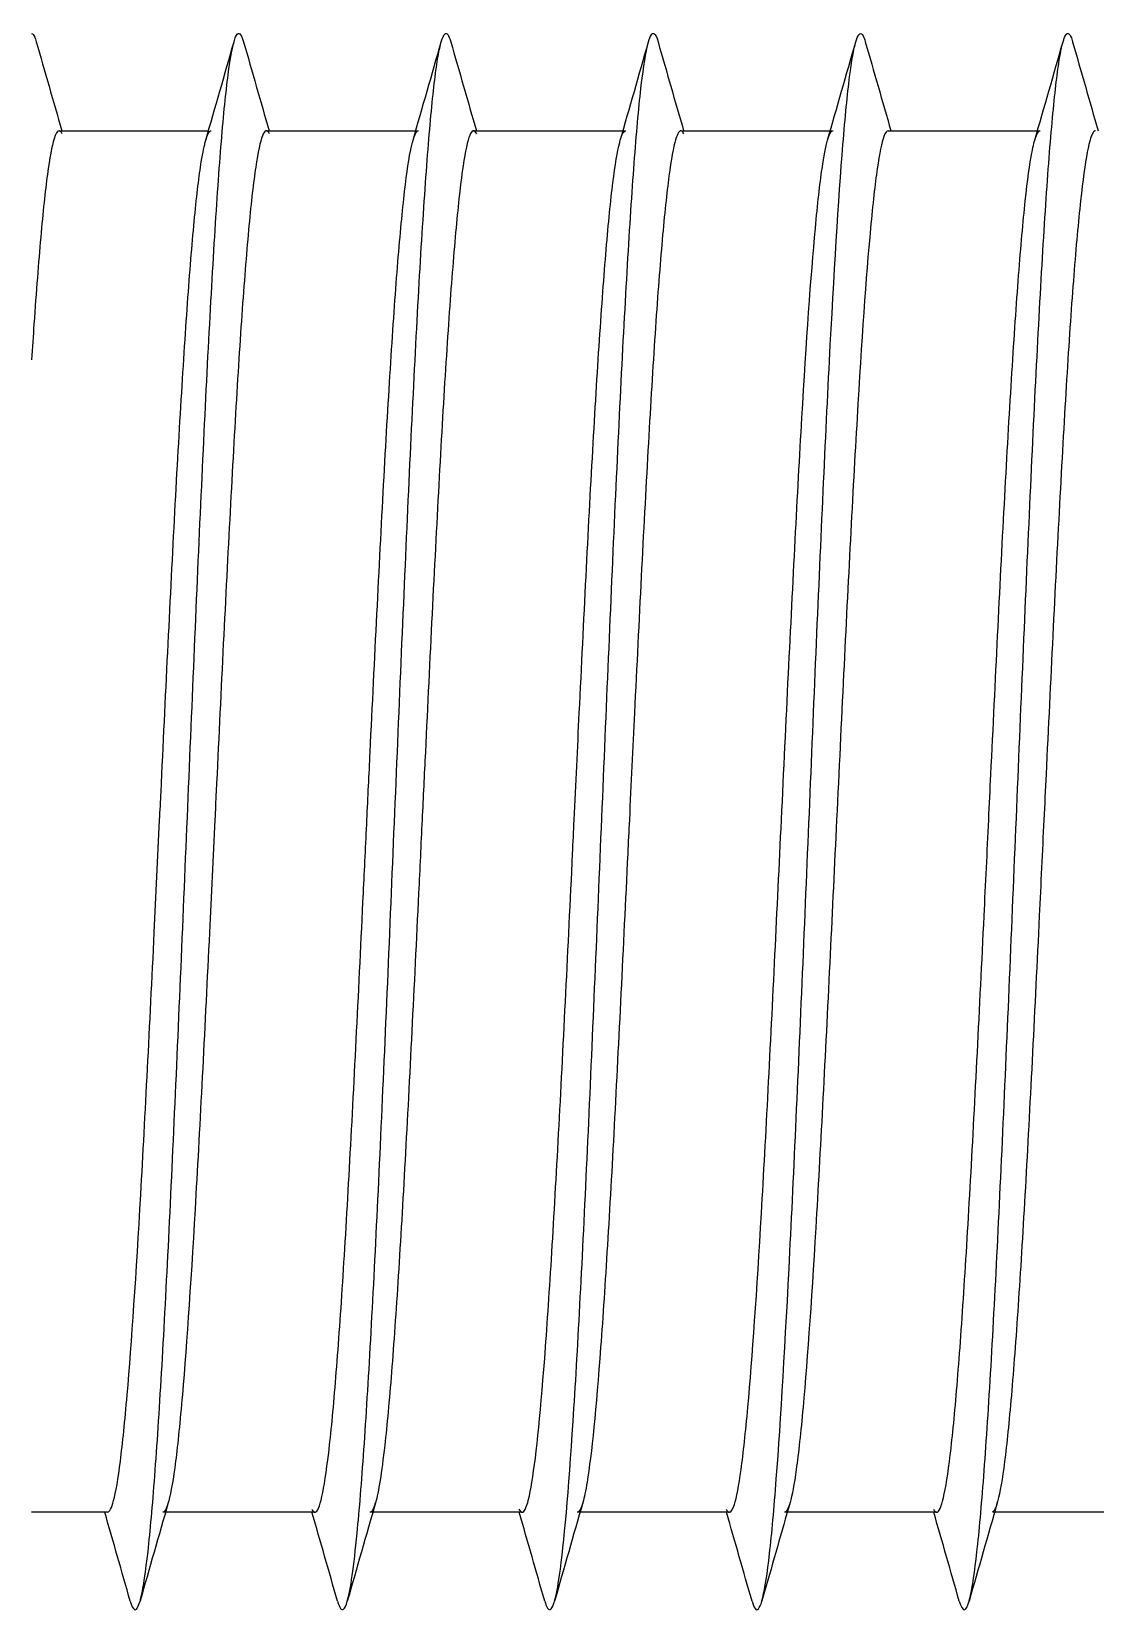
# Model space of a CAD drawing. Header units: millimetres. Extents: x 181 to 381, y 0 to 208.
# Drawn here: x 207.12 to 208.361, y 153.268 to 155.112 of the extents above; entities that cross this region are included whole.
import ezdxf

# ---------------------------------------------------------------- set-up
doc = ezdxf.new("R2010")
doc.units = ezdxf.units.MM
doc.layers.add('Make2D$可见线$曲线', color=7, linetype='Continuous', true_color=0x000000)

msp = doc.modelspace()

# ---------------------------------------------------------------- linework, layer by layer
at = {"layer": 'Make2D$可见线$曲线', "color": 18, "lineweight": -3, "true_color": 0x000000}
for points, knots in [([(207.1196, 155.1096), (207.1202, 155.1095), (207.122, 155.1084), (207.1238, 155.1041), (207.125, 155.0999)], [11.0083307, 11.0083307, 11.0083307, 11.0083307, 11.0571688, 11.1506472, 11.1506472, 11.1506472, 11.1506472]), ([(207.3558, 155.0998), (207.3564, 155.1021), (207.3596, 155.1115), (207.3633, 155.1108), (207.3664, 155.1015), (207.3669, 155.0998)], [17.1501581, 17.1501581, 17.1501581, 17.1501581, 17.2000424, 17.4048039, 17.4419172, 17.4419172, 17.4419172, 17.4419172]), ([(207.5976, 155.0998), (207.5989, 155.1046), (207.6026, 155.1128), (207.6064, 155.108), (207.6087, 155.0998)], [23.4404874, 23.4404874, 23.4404874, 23.4404874, 23.5476774, 23.7320293, 23.7320293, 23.7320293, 23.7320293]), ([(207.8394, 155.0998), (207.8415, 155.1071), (207.8452, 155.1128), (207.8489, 155.1055), (207.8505, 155.0998)], [29.7306648, 29.7306648, 29.7306648, 29.7306648, 29.8953112, 30.0223727, 30.0223727, 30.0223727, 30.0223727]), ([(208.0812, 155.0998), (208.0814, 155.1006), (208.0842, 155.1099), (208.0879, 155.1122), (208.0914, 155.1029), (208.0923, 155.0998)], [36.0211205, 36.0211205, 36.0211205, 36.0211205, 36.0381839, 36.2429456, 36.3126249, 36.3126249, 36.3126249, 36.3126249]), ([(208.323, 155.0998), (208.324, 155.1031), (208.3275, 155.1124), (208.3312, 155.1096), (208.334, 155.1004), (208.3341, 155.0998)], [42.3115798, 42.3115798, 42.3115798, 42.3115798, 42.3858195, 42.5905812, 42.6027796, 42.6027796, 42.6027796, 42.6027796]), ([(207.2461, 153.2803), (207.2466, 153.2818), (207.2497, 153.2939), (207.2554, 153.3323), (207.266, 153.4509), (207.2765, 153.6337), (207.287, 153.8589), (207.2949, 154.0413), (207.3028, 154.2301), (207.3107, 154.4169), (207.3185, 154.5946), (207.3264, 154.7557), (207.3342, 154.8925), (207.342, 155.0005), (207.3492, 155.0685), (207.3538, 155.0929), (207.3558, 155.0998)], [14.298516, 14.298516, 14.298516, 14.298516, 14.333369, 14.53813, 14.742892, 15.152418, 15.357181, 15.561942, 15.766704, 15.971468, 16.176231, 16.380992, 16.585754, 16.790517, 16.99528, 17.150158, 17.150158, 17.150158, 17.150158]), ([(207.4879, 153.2802), (207.4918, 153.2937), (207.4982, 153.3389), (207.5073, 153.4519), (207.5179, 153.6242), (207.5284, 153.847), (207.539, 154.094), (207.5468, 154.2829), (207.5547, 154.4682), (207.5625, 154.6415), (207.5704, 154.7964), (207.5782, 154.9262), (207.586, 155.0247), (207.5925, 155.0776), (207.5963, 155.0955), (207.5976, 155.0998)], [20.588124, 20.588124, 20.588124, 20.588124, 20.885766, 21.090528, 21.295289, 21.704816, 21.909578, 22.114339, 22.319102, 22.523865, 22.728628, 22.933389, 23.138151, 23.342914, 23.440487, 23.440487, 23.440487, 23.440487]), ([(207.7298, 153.2803), (207.7317, 153.287), (207.7389, 153.3248), (207.7488, 153.4397), (207.7593, 153.6218), (207.7698, 153.8361), (207.7803, 154.0838), (207.7908, 154.3357), (207.7987, 154.5182), (207.8065, 154.6873), (207.8144, 154.8354), (207.8222, 154.9569), (207.83, 155.0465), (207.8357, 155.0857), (207.8389, 155.098), (207.8394, 155.0998)], [26.879592, 26.879592, 26.879592, 26.879592, 27.028637, 27.438163, 27.642925, 27.847687, 28.257213, 28.461975, 28.666737, 28.871499, 29.076262, 29.281025, 29.485787, 29.690548, 29.730665, 29.730665, 29.730665, 29.730665]), ([(207.9716, 153.2805), (207.9743, 153.2899), (207.9796, 153.3213), (207.9901, 153.4324), (208.0007, 153.6096), (208.0112, 153.8304), (208.0218, 154.0721), (208.0322, 154.3277), (208.0427, 154.5674), (208.0531, 154.7855), (208.0636, 154.9592), (208.0738, 155.0628), (208.0788, 155.0915), (208.0812, 155.0998)], [33.17151, 33.17151, 33.17151, 33.17151, 33.376272, 33.581034, 33.99056, 34.195322, 34.400084, 34.80961, 35.014372, 35.219134, 35.628659, 35.833422, 36.02112, 36.02112, 36.02112, 36.02112]), ([(208.2134, 153.2803), (208.2141, 153.2829), (208.2175, 153.2972), (208.2236, 153.3411), (208.2315, 153.434), (208.2421, 153.5999), (208.2526, 153.819), (208.2631, 154.0635), (208.2736, 154.3161), (208.2841, 154.5623), (208.2946, 154.7734), (208.3024, 154.9072), (208.3102, 155.0113), (208.3171, 155.0725), (208.3213, 155.094), (208.323, 155.0998)], [39.459895, 39.459895, 39.459895, 39.459895, 39.519146, 39.723908, 39.928669, 40.133432, 40.542958, 40.747719, 40.952481, 41.362007, 41.566769, 41.771531, 41.976293, 42.181057, 42.31158, 42.31158, 42.31158, 42.31158]), ([(207.1517, 154.996), (207.1497, 154.9959), (207.1478, 154.9928), (207.1458, 154.9865), (207.1432, 154.9781), (207.1406, 154.9642), (207.138, 154.9449), (207.1354, 154.9256), (207.1328, 154.9011), (207.1302, 154.8717), (207.1276, 154.8424), (207.125, 154.8084), (207.1223, 154.7702), (207.1214, 154.7568), (207.1205, 154.743), (207.1196, 154.7288)], [0.0024338, 0.0024338, 0.0024338, 0.0024338, 0.1558813, 0.1558813, 0.1558813, 0.3607261, 0.3607261, 0.3607261, 0.5660562, 0.5660562, 0.5660562, 0.771253, 0.771253, 0.771253, 0.8428209, 0.8428209, 0.8428209, 0.8428209]), ([(207.1552, 154.9925), (207.1547, 154.9935), (207.1542, 154.9943), (207.1536, 154.9949), (207.153, 154.9956), (207.1524, 154.9959), (207.1518, 154.996)], [6.21593002, 6.21593002, 6.21593002, 6.21593002, 6.25785994, 6.25785994, 6.25785994, 6.30696057, 6.30696057, 6.30696057, 6.30696057]), ([(207.3935, 154.996), (207.3923, 154.996), (207.3911, 154.9947), (207.3898, 154.9923), (207.3872, 154.987), (207.3846, 154.9762), (207.382, 154.9599), (207.3794, 154.9436), (207.3768, 154.922), (207.3742, 154.8954), (207.3716, 154.8688), (207.369, 154.8373), (207.3663, 154.8015), (207.3637, 154.7657), (207.3611, 154.7258), (207.3585, 154.6823), (207.3559, 154.6387), (207.3533, 154.5917), (207.3507, 154.5422), (207.348, 154.4927), (207.3454, 154.4409), (207.3428, 154.3875), (207.3402, 154.3342), (207.3376, 154.2797), (207.3349, 154.2248), (207.3344, 154.2138), (207.3339, 154.2029), (207.3334, 154.1919), (207.3313, 154.1479), (207.3292, 154.104), (207.3271, 154.0606), (207.3244, 154.0063), (207.3218, 153.9531), (207.3192, 153.9018), (207.3166, 153.8504), (207.3139, 153.8011), (207.3113, 153.7548), (207.306, 153.662), (207.3008, 153.5824), (207.2955, 153.5209), (207.2928, 153.4902), (207.2902, 153.4642), (207.2876, 153.4434), (207.2849, 153.4227), (207.2823, 153.4072), (207.2796, 153.3972), (207.2794, 153.3965), (207.2793, 153.3958), (207.2791, 153.3952)], [0.002432, 0.002432, 0.002432, 0.002432, 0.098156, 0.098156, 0.098156, 0.303486, 0.303486, 0.303486, 0.508683, 0.508683, 0.508683, 0.713806, 0.713806, 0.713806, 0.918641, 0.918641, 0.918641, 1.124007, 1.124007, 1.124007, 1.329247, 1.329247, 1.329247, 1.534212, 1.534212, 1.534212, 1.575123, 1.575123, 1.575123, 1.739086, 1.739086, 1.739086, 1.944093, 1.944093, 1.944093, 2.149266, 2.149266, 2.149266, 2.561595, 2.561595, 2.561595, 2.766981, 2.766981, 2.766981, 2.972179, 2.972179, 2.972179, 2.986704, 2.986704, 2.986704, 2.986704]), ([(207.3228, 154.9849), (207.3237, 154.988), (207.3246, 154.9904), (207.3255, 154.9923), (207.3267, 154.9947), (207.3279, 154.996), (207.3291, 154.996)], [6.1383926, 6.1383926, 6.1383926, 6.1383926, 6.2088057, 6.2088057, 6.2088057, 6.3045295, 6.3045295, 6.3045295, 6.3045295]), ([(207.6353, 154.996), (207.6348, 154.996), (207.6343, 154.9958), (207.6338, 154.9954), (207.6312, 154.9932), (207.6286, 154.9855), (207.626, 154.9723), (207.6234, 154.959), (207.6208, 154.9403), (207.6182, 154.9165), (207.6156, 154.8928), (207.613, 154.864), (207.6104, 154.8307), (207.6077, 154.7973), (207.6051, 154.7595), (207.6025, 154.7178), (207.5999, 154.6763), (207.5973, 154.6311), (207.5947, 154.583), (207.5921, 154.5351), (207.5894, 154.4845), (207.5868, 154.432), (207.5842, 154.3796), (207.5816, 154.3256), (207.579, 154.2709), (207.5777, 154.2446), (207.5764, 154.2183), (207.5752, 154.1919), (207.5738, 154.1633), (207.5725, 154.1348), (207.5711, 154.1064), (207.5685, 154.0517), (207.5658, 153.9977), (207.5632, 153.9453), (207.5579, 153.8402), (207.5527, 153.7431), (207.5474, 153.66), (207.5448, 153.6185), (207.5421, 153.5808), (207.5395, 153.5476), (207.5369, 153.5144), (207.5343, 153.4857), (207.5316, 153.4621), (207.528, 153.43), (207.5244, 153.4075), (207.5209, 153.3951)], [0.002432, 0.002432, 0.002432, 0.002432, 0.040994, 0.040994, 0.040994, 0.246191, 0.246191, 0.246191, 0.451314, 0.451314, 0.451314, 0.65615, 0.65615, 0.65615, 0.861515, 0.861515, 0.861515, 1.066756, 1.066756, 1.066756, 1.27172, 1.27172, 1.27172, 1.476765, 1.476765, 1.476765, 1.575122, 1.575122, 1.575122, 1.681506, 1.681506, 1.681506, 1.886681, 1.886681, 1.886681, 2.299023, 2.299023, 2.299023, 2.504394, 2.504394, 2.504394, 2.70931, 2.70931, 2.70931, 2.988567, 2.988567, 2.988567, 2.988567]), ([(207.5646, 154.9849), (207.5662, 154.9905), (207.5678, 154.994), (207.5695, 154.9954), (207.57, 154.9958), (207.5705, 154.996), (207.5709, 154.996)], [6.1403175, 6.1403175, 6.1403175, 6.1403175, 6.2681107, 6.2681107, 6.2681107, 6.3066733, 6.3066733, 6.3066733, 6.3066733]), ([(207.8771, 154.996), (207.8747, 154.996), (207.8724, 154.9913), (207.87, 154.9821), (207.8674, 154.9719), (207.8648, 154.9563), (207.8622, 154.9354), (207.8596, 154.9145), (207.857, 154.8884), (207.8544, 154.8575), (207.8517, 154.8267), (207.8491, 154.7912), (207.8465, 154.7518), (207.8439, 154.7124), (207.8413, 154.6691), (207.8387, 154.6228), (207.8361, 154.5764), (207.8335, 154.5271), (207.8308, 154.4757), (207.8282, 154.4243), (207.8256, 154.371), (207.823, 154.3168), (207.821, 154.2755), (207.819, 154.2337), (207.817, 154.1919), (207.8164, 154.1787), (207.8157, 154.1655), (207.8151, 154.1524), (207.8098, 154.0422), (207.8046, 153.9343), (207.7993, 153.8353), (207.7967, 153.7858), (207.7941, 153.739), (207.7914, 153.6955), (207.7888, 153.6521), (207.7862, 153.6122), (207.7835, 153.5766), (207.7782, 153.505), (207.773, 153.4514), (207.7677, 153.4191), (207.7661, 153.409), (207.7644, 153.4011), (207.7627, 153.3953)], [0.002434, 0.002434, 0.002434, 0.002434, 0.188779, 0.188779, 0.188779, 0.393614, 0.393614, 0.393614, 0.59898, 0.59898, 0.59898, 0.80422, 0.80422, 0.80422, 1.009185, 1.009185, 1.009185, 1.21423, 1.21423, 1.21423, 1.419237, 1.419237, 1.419237, 1.575157, 1.575157, 1.575157, 1.624217, 1.624217, 1.624217, 2.036559, 2.036559, 2.036559, 2.24193, 2.24193, 2.24193, 2.446847, 2.446847, 2.446847, 2.859311, 2.859311, 2.859311, 2.98831, 2.98831, 2.98831, 2.98831]), ([(208.1189, 154.996), (208.1173, 154.996), (208.1157, 154.9938), (208.114, 154.9893), (208.1114, 154.9823), (208.1088, 154.9697), (208.1062, 154.9517), (208.1036, 154.9337), (208.101, 154.9105), (208.0984, 154.8823), (208.0931, 154.8258), (208.0879, 154.7505), (208.0827, 154.6609), (208.0801, 154.6163), (208.0775, 154.5686), (208.0749, 154.5185), (208.0722, 154.4682), (208.0696, 154.4158), (208.067, 154.3621), (208.0643, 154.3062), (208.0615, 154.2491), (208.0588, 154.1919), (208.0563, 154.1391), (208.0538, 154.0865), (208.0513, 154.0347), (208.0486, 153.9806), (208.046, 153.9278), (208.0434, 153.8771), (208.0407, 153.8264), (208.0381, 153.7781), (208.0355, 153.7329), (208.0302, 153.642), (208.0249, 153.5649), (208.0197, 153.5065), (208.017, 153.4773), (208.0144, 153.453), (208.0117, 153.4339), (208.0093, 153.4165), (208.0069, 153.4036), (208.0045, 153.3952)], [0.002433, 0.002433, 0.002433, 0.002433, 0.130977, 0.130977, 0.130977, 0.336343, 0.336343, 0.336343, 0.541254, 0.541254, 0.541254, 0.953929, 0.953929, 0.953929, 1.158747, 1.158747, 1.158747, 1.363915, 1.363915, 1.363915, 1.577366, 1.577366, 1.577366, 1.774125, 1.774125, 1.774125, 1.979496, 1.979496, 1.979496, 2.184413, 2.184413, 2.184413, 2.596877, 2.596877, 2.596877, 2.802116, 2.802116, 2.802116, 2.988782, 2.988782, 2.988782, 2.988782]), ([(208.0482, 154.9849), (208.0487, 154.9866), (208.0492, 154.9881), (208.0497, 154.9893), (208.0513, 154.9938), (208.0529, 154.996), (208.0546, 154.996)], [6.140872, 6.140872, 6.140872, 6.140872, 6.17826, 6.17826, 6.17826, 6.3068037, 6.3068037, 6.3068037, 6.3068037]), ([(208.3607, 154.996), (208.3598, 154.996), (208.3589, 154.9953), (208.358, 154.9939), (208.3554, 154.99), (208.3528, 154.9805), (208.3502, 154.9655), (208.3476, 154.9505), (208.345, 154.9302), (208.3424, 154.9048), (208.3398, 154.8794), (208.3372, 154.8491), (208.3345, 154.8143), (208.3319, 154.7795), (208.3293, 154.7405), (208.3267, 154.6978), (208.3241, 154.655), (208.3215, 154.6089), (208.3189, 154.56), (208.3136, 154.462), (208.3084, 154.3547), (208.3032, 154.2447), (208.3023, 154.2271), (208.3015, 154.2095), (208.3006, 154.1919), (208.2988, 154.1545), (208.297, 154.1171), (208.2953, 154.08), (208.2926, 154.0256), (208.29, 153.9721), (208.2874, 153.9203), (208.2821, 153.8163), (208.2769, 153.721), (208.2716, 153.6403), (208.269, 153.6001), (208.2663, 153.5638), (208.2637, 153.532), (208.261, 153.5002), (208.2584, 153.4731), (208.2558, 153.4511), (208.2531, 153.4291), (208.2505, 153.4123), (208.2478, 153.401), (208.2473, 153.3989), (208.2468, 153.3969), (208.2463, 153.3952)], [0.002432, 0.002432, 0.002432, 0.002432, 0.073811, 0.073811, 0.073811, 0.279051, 0.279051, 0.279051, 0.48387, 0.48387, 0.48387, 0.689061, 0.689061, 0.689061, 0.894068, 0.894068, 0.894068, 1.099241, 1.099241, 1.099241, 1.511584, 1.511584, 1.511584, 1.577249, 1.577249, 1.577249, 1.716722, 1.716722, 1.716722, 1.921639, 1.921639, 1.921639, 2.334103, 2.334103, 2.334103, 2.539342, 2.539342, 2.539342, 2.744517, 2.744517, 2.744517, 2.949672, 2.949672, 2.949672, 2.988633, 2.988633, 2.988633, 2.988633]), ([(208.29, 154.9849), (208.2913, 154.9891), (208.2925, 154.9921), (208.2937, 154.9939), (208.2946, 154.9953), (208.2955, 154.996), (208.2964, 154.996)], [6.1404608, 6.1404608, 6.1404608, 6.1404608, 6.2353629, 6.2353629, 6.2353629, 6.3067418, 6.3067418, 6.3067418, 6.3067418]), ([(207.2083, 153.3842), (207.2106, 153.3843), (207.213, 153.3888), (207.2153, 153.3975), (207.2179, 153.4074), (207.2206, 153.4229), (207.2232, 153.4436), (207.2258, 153.4644), (207.2285, 153.4903), (207.2311, 153.521), (207.2364, 153.5824), (207.2417, 153.662), (207.2469, 153.7548), (207.2496, 153.8011), (207.2522, 153.8503), (207.2548, 153.9016), (207.2575, 153.953), (207.2601, 154.0062), (207.2627, 154.0604), (207.2648, 154.1038), (207.2669, 154.1477), (207.269, 154.1917), (207.2695, 154.2027), (207.2701, 154.2136), (207.2706, 154.2246), (207.2732, 154.2795), (207.2758, 154.334), (207.2784, 154.3873), (207.2811, 154.4406), (207.2837, 154.4925), (207.2863, 154.542), (207.2889, 154.5915), (207.2915, 154.6384), (207.2942, 154.682), (207.2968, 154.7255), (207.2994, 154.7655), (207.302, 154.8013), (207.3046, 154.8371), (207.3072, 154.8686), (207.3098, 154.8952), (207.3124, 154.9219), (207.315, 154.9435), (207.3176, 154.9598), (207.3194, 154.9705), (207.3211, 154.9789), (207.3228, 154.9849)], [3.154548, 3.154548, 3.154548, 3.154548, 3.334783, 3.334783, 3.334783, 3.539981, 3.539981, 3.539981, 3.745366, 3.745366, 3.745366, 4.157694, 4.157694, 4.157694, 4.362868, 4.362868, 4.362868, 4.567875, 4.567875, 4.567875, 4.731838, 4.731838, 4.731838, 4.77275, 4.77275, 4.77275, 4.977714, 4.977714, 4.977714, 5.182955, 5.182955, 5.182955, 5.388321, 5.388321, 5.388321, 5.593156, 5.593156, 5.593156, 5.798279, 5.798279, 5.798279, 6.003476, 6.003476, 6.003476, 6.138393, 6.138393, 6.138393, 6.138393]), ([(207.4501, 153.3839), (207.4505, 153.3839), (207.451, 153.3841), (207.4514, 153.3844), (207.4567, 153.3882), (207.4619, 153.4147), (207.4672, 153.4621), (207.4699, 153.4857), (207.4725, 153.5144), (207.4751, 153.5476), (207.4778, 153.5808), (207.4804, 153.6185), (207.4831, 153.66), (207.4883, 153.7431), (207.4936, 153.8402), (207.4988, 153.9453), (207.5015, 153.9977), (207.5041, 154.0517), (207.5067, 154.1064), (207.5081, 154.1348), (207.5095, 154.1633), (207.5108, 154.1919), (207.5121, 154.2183), (207.5133, 154.2446), (207.5146, 154.2709), (207.5172, 154.3256), (207.5198, 154.3796), (207.5225, 154.432), (207.5251, 154.4845), (207.5277, 154.5351), (207.5303, 154.583), (207.5329, 154.6311), (207.5355, 154.6763), (207.5382, 154.7178), (207.5408, 154.7595), (207.5434, 154.7973), (207.546, 154.8307), (207.5486, 154.864), (207.5512, 154.8928), (207.5538, 154.9165), (207.5564, 154.9403), (207.559, 154.959), (207.5616, 154.9723), (207.5626, 154.9773), (207.5636, 154.9815), (207.5646, 154.9849)], [3.154566, 3.154566, 3.154566, 3.154566, 3.187329, 3.187329, 3.187329, 3.599793, 3.599793, 3.599793, 3.804711, 3.804711, 3.804711, 4.010082, 4.010082, 4.010082, 4.422423, 4.422423, 4.422423, 4.627599, 4.627599, 4.627599, 4.733984, 4.733984, 4.733984, 4.83234, 4.83234, 4.83234, 5.037385, 5.037385, 5.037385, 5.242349, 5.242349, 5.242349, 5.44759, 5.44759, 5.44759, 5.652956, 5.652956, 5.652956, 5.857791, 5.857791, 5.857791, 6.062914, 6.062914, 6.062914, 6.140318, 6.140318, 6.140318, 6.140318]), ([(207.692, 153.3839), (207.6931, 153.3839), (207.6943, 153.3851), (207.6954, 153.3873), (207.6981, 153.3924), (207.7007, 153.403), (207.7033, 153.4191), (207.7087, 153.4514), (207.7139, 153.505), (207.7192, 153.5766), (207.7218, 153.6122), (207.7244, 153.6521), (207.7271, 153.6955), (207.7297, 153.739), (207.7323, 153.7858), (207.735, 153.8353), (207.7403, 153.9343), (207.7455, 154.0422), (207.7508, 154.1524), (207.7514, 154.1655), (207.752, 154.1787), (207.7526, 154.1919), (207.7546, 154.2337), (207.7566, 154.2755), (207.7586, 154.3168), (207.7613, 154.371), (207.7639, 154.4243), (207.7665, 154.4757), (207.7691, 154.5271), (207.7717, 154.5764), (207.7743, 154.6228), (207.7769, 154.6691), (207.7795, 154.7124), (207.7822, 154.7518), (207.7848, 154.7912), (207.7874, 154.8267), (207.79, 154.8575), (207.7926, 154.8884), (207.7952, 154.9145), (207.7978, 154.9354), (207.8004, 154.9563), (207.803, 154.9719), (207.8057, 154.9821), (207.8059, 154.9831), (207.8062, 154.984), (207.8064, 154.9849)], [3.15258, 3.15258, 3.15258, 3.15258, 3.242588, 3.242588, 3.242588, 3.447825, 3.447825, 3.447825, 3.86029, 3.86029, 3.86029, 4.065208, 4.065208, 4.065208, 4.270578, 4.270578, 4.270578, 4.682919, 4.682919, 4.682919, 4.73198, 4.73198, 4.73198, 4.887901, 4.887901, 4.887901, 5.092908, 5.092908, 5.092908, 5.297953, 5.297953, 5.297953, 5.502917, 5.502917, 5.502917, 5.708158, 5.708158, 5.708158, 5.913524, 5.913524, 5.913524, 6.118359, 6.118359, 6.118359, 6.13813, 6.13813, 6.13813, 6.13813]), ([(207.9338, 153.3839), (207.9357, 153.384), (207.9376, 153.387), (207.9395, 153.3929), (207.9421, 153.4011), (207.9447, 153.4148), (207.9474, 153.4339), (207.95, 153.453), (207.9526, 153.4773), (207.9553, 153.5065), (207.9606, 153.5649), (207.9658, 153.642), (207.9711, 153.7329), (207.9737, 153.7781), (207.9764, 153.8264), (207.979, 153.8771), (207.9816, 153.9278), (207.9843, 153.9806), (207.9869, 154.0347), (207.9894, 154.0865), (207.9919, 154.1391), (207.9945, 154.1919), (207.9972, 154.2491), (207.9999, 154.3062), (208.0026, 154.3621), (208.0053, 154.4158), (208.0079, 154.4682), (208.0105, 154.5185), (208.0131, 154.5686), (208.0157, 154.6163), (208.0183, 154.6609), (208.0236, 154.7505), (208.0288, 154.8258), (208.034, 154.8823), (208.0366, 154.9105), (208.0392, 154.9337), (208.0418, 154.9517), (208.044, 154.9664), (208.0461, 154.9775), (208.0482, 154.9849)], [3.154556, 3.154556, 3.154556, 3.154556, 3.301946, 3.301946, 3.301946, 3.507121, 3.507121, 3.507121, 3.712358, 3.712358, 3.712358, 4.124823, 4.124823, 4.124823, 4.329741, 4.329741, 4.329741, 4.535112, 4.535112, 4.535112, 4.731872, 4.731872, 4.731872, 4.945322, 4.945322, 4.945322, 5.15049, 5.15049, 5.15049, 5.355306, 5.355306, 5.355306, 5.767981, 5.767981, 5.767981, 5.972894, 5.972894, 5.972894, 6.140872, 6.140872, 6.140872, 6.140872]), ([(208.1756, 153.3839), (208.1782, 153.384), (208.1808, 153.3898), (208.1835, 153.401), (208.1861, 153.4123), (208.1888, 153.4291), (208.1914, 153.4511), (208.1941, 153.4731), (208.1967, 153.5002), (208.1993, 153.532), (208.202, 153.5638), (208.2046, 153.6001), (208.2072, 153.6403), (208.2125, 153.721), (208.2178, 153.8163), (208.223, 153.9203), (208.2256, 153.9721), (208.2283, 154.0256), (208.2309, 154.08), (208.2327, 154.1171), (208.2345, 154.1545), (208.2363, 154.1919), (208.2371, 154.2095), (208.2379, 154.2271), (208.2388, 154.2447), (208.2441, 154.3547), (208.2493, 154.462), (208.2545, 154.56), (208.2571, 154.6089), (208.2597, 154.655), (208.2624, 154.6978), (208.265, 154.7405), (208.2676, 154.7795), (208.2702, 154.8143), (208.2728, 154.8491), (208.2754, 154.8794), (208.278, 154.9048), (208.2806, 154.9302), (208.2832, 154.9505), (208.2858, 154.9655), (208.2872, 154.9735), (208.2886, 154.98), (208.29, 154.9849)], [3.15459, 3.15459, 3.15459, 3.15459, 3.359502, 3.359502, 3.359502, 3.564657, 3.564657, 3.564657, 3.769832, 3.769832, 3.769832, 3.975069, 3.975069, 3.975069, 4.387534, 4.387534, 4.387534, 4.592452, 4.592452, 4.592452, 4.731925, 4.731925, 4.731925, 4.797589, 4.797589, 4.797589, 5.209932, 5.209932, 5.209932, 5.415106, 5.415106, 5.415106, 5.620113, 5.620113, 5.620113, 5.825303, 5.825303, 5.825303, 6.030122, 6.030122, 6.030122, 6.140461, 6.140461, 6.140461, 6.140461]), ([(207.5206, 153.3944), (207.519, 153.3889), (207.5174, 153.3856), (207.5158, 153.3844), (207.5153, 153.3841), (207.5149, 153.3839), (207.5145, 153.3839)], [2.9945302, 2.9945302, 2.9945302, 2.9945302, 3.121775, 3.121775, 3.121775, 3.1545382, 3.1545382, 3.1545382, 3.1545382]), ([(207.7626, 153.3947), (207.7616, 153.3915), (207.7607, 153.3891), (207.7598, 153.3873), (207.7586, 153.3851), (207.7575, 153.3839), (207.7563, 153.3839)], [2.9927577, 2.9927577, 2.9927577, 2.9927577, 3.0645494, 3.0645494, 3.0645494, 3.1545583, 3.1545583, 3.1545583, 3.1545583]), ([(208.0045, 153.3952), (207.9947, 153.361), (207.9848, 153.3264), (207.9748, 153.2916), (207.9737, 153.2878), (207.9726, 153.2841), (207.9716, 153.2803)], [0.1211674, 0.1211674, 0.1211674, 0.1211674, 0.2278602, 0.2278602, 0.2278602, 0.2395777, 0.2395777, 0.2395777, 0.2395777]), ([(208.0044, 153.3948), (208.0042, 153.3941), (208.004, 153.3935), (208.0038, 153.3929), (208.0019, 153.387), (208, 153.384), (207.9981, 153.3839)], [2.991581, 2.991581, 2.991581, 2.991581, 3.0072913, 3.0072913, 3.0072913, 3.1546811, 3.1546811, 3.1546811, 3.1546811]), ([(207.93, 153.3875), (207.9305, 153.3865), (207.931, 153.3857), (207.9315, 153.3851), (207.9322, 153.3843), (207.933, 153.3839), (207.9337, 153.3839)], [3.05743587, 3.05743587, 3.05743587, 3.05743587, 3.09700686, 3.09700686, 3.09700686, 3.15212391, 3.15212391, 3.15212391, 3.15212391]), ([(207.2347, 153.2803), (207.2363, 153.2747), (207.2401, 153.2669), (207.2439, 153.2726), (207.2461, 153.2803)], [14.0026875, 14.0026875, 14.0026875, 14.0026875, 14.1286061, 14.2985161, 14.2985161, 14.2985161, 14.2985161]), ([(207.7183, 153.2803), (207.7188, 153.2787), (207.7219, 153.2692), (207.7257, 153.2683), (207.729, 153.2778), (207.7298, 153.2803)], [26.5838037, 26.5838037, 26.5838037, 26.5838037, 26.6191132, 26.8238747, 26.879592, 26.879592, 26.879592, 26.879592]), ([(208.2019, 153.2803), (208.2039, 153.2735), (208.2077, 153.2669), (208.2115, 153.2737), (208.2134, 153.2803)], [39.1639882, 39.1639882, 39.1639882, 39.1639882, 39.3143825, 39.4598946, 39.4598946, 39.4598946, 39.4598946]), ([(207.4765, 153.2803), (207.4789, 153.272), (207.4827, 153.2669), (207.4865, 153.2752), (207.4879, 153.2802)], [20.2935305, 20.2935305, 20.2935305, 20.2935305, 20.4762399, 20.5881237, 20.5881237, 20.5881237, 20.5881237]), ([(207.9601, 153.2803), (207.9613, 153.2761), (207.9651, 153.2669), (207.969, 153.2712), (207.9716, 153.2803)], [32.8738137, 32.8738137, 32.8738137, 32.8738137, 32.9667485, 33.1697442, 33.1697442, 33.1697442, 33.1697442])]:
    msp.add_open_spline(points, degree=3, knots=knots, dxfattribs=at)
for points, degree in [([(207.125, 155.0999), (207.135, 155.0652), (207.1449, 155.0306), (207.1548, 154.996)], 3), ([(207.3228, 154.9849), (207.3338, 155.0232), (207.3448, 155.0615), (207.3558, 155.0998)], 3), ([(207.3669, 155.0998), (207.3768, 155.0652), (207.3867, 155.0306), (207.3967, 154.996)], 3), ([(207.5646, 154.9849), (207.5756, 155.0232), (207.5866, 155.0615), (207.5976, 155.0998)], 3), ([(207.6087, 155.0998), (207.6186, 155.0651), (207.6285, 155.0305), (207.6385, 154.996)], 3), ([(207.8064, 154.9849), (207.8173, 155.0227), (207.8283, 155.061), (207.8394, 155.0998)], 3), ([(207.8505, 155.0998), (207.8604, 155.0652), (207.8703, 155.0306), (207.8803, 154.996)], 3), ([(208.0482, 154.9849), (208.0592, 155.0232), (208.0702, 155.0615), (208.0812, 155.0998)], 3), ([(208.0923, 155.0998), (208.1022, 155.0652), (208.1122, 155.0306), (208.1221, 154.996)], 3), ([(208.29, 154.9849), (208.301, 155.0232), (208.312, 155.0615), (208.323, 155.0998)], 3), ([(208.3341, 155.0998), (208.344, 155.0652), (208.354, 155.0306), (208.3639, 154.996)], 3), ([(207.1517, 154.996), (207.2391, 154.996), (207.3264, 154.996)], 2), ([(207.3935, 154.996), (207.4822, 154.996), (207.5709, 154.996)], 2), ([(207.3971, 154.9925), (207.3959, 154.9947), (207.3947, 154.9959), (207.3936, 154.996)], 3), ([(207.6353, 154.996), (207.7236, 154.996), (207.8118, 154.996)], 2), ([(207.6389, 154.9925), (207.6377, 154.9947), (207.6366, 154.9959), (207.6354, 154.996)], 3), ([(207.8064, 154.9849), (207.8085, 154.9923), (207.8106, 154.996), (207.8128, 154.996)], 3), ([(207.8771, 154.996), (207.9656, 154.996), (208.0542, 154.996)], 2), ([(207.8807, 154.9925), (207.8797, 154.9943), (207.8788, 154.9955), (207.8778, 154.9958)], 3), ([(208.1189, 154.996), (208.2077, 154.996), (208.2964, 154.996)], 2), ([(207.2791, 153.3952), (207.2679, 153.3564), (207.2569, 153.3181), (207.2461, 153.2803)], 3), ([(207.2791, 153.3952), (207.2769, 153.3878), (207.2748, 153.384), (207.2727, 153.3839)], 3), ([(207.5209, 153.3951), (207.5099, 153.3569), (207.4989, 153.3186), (207.4879, 153.2802)], 3), ([(207.7627, 153.3953), (207.7517, 153.357), (207.7407, 153.3187), (207.7298, 153.2803)], 3), ([(208.2463, 153.3952), (208.2353, 153.3569), (208.2244, 153.3186), (208.2134, 153.2803)], 3), ([(208.2462, 153.3947), (208.2444, 153.3886), (208.2426, 153.385), (208.2408, 153.3841)], 3), ([(207.2082, 153.3839), (207.1639, 153.3839), (207.1196, 153.3839)], 2), ([(207.2347, 153.2803), (207.2248, 153.3149), (207.2149, 153.3494), (207.205, 153.3839)], 3), ([(207.45, 153.3839), (207.3613, 153.3839), (207.2726, 153.3839)], 2), ([(207.4464, 153.3874), (207.4476, 153.3851), (207.4488, 153.3839), (207.45, 153.3839)], 3), ([(207.4765, 153.2803), (207.4664, 153.3156), (207.4565, 153.3502), (207.4467, 153.384)], 3), ([(207.6919, 153.3839), (207.6031, 153.3839), (207.5144, 153.3839)], 2), ([(207.6882, 153.3875), (207.6894, 153.3851), (207.6906, 153.3839), (207.6919, 153.3839)], 3), ([(207.7183, 153.2803), (207.7084, 153.3148), (207.6985, 153.3494), (207.6886, 153.3839)], 3), ([(207.9337, 153.3839), (207.8449, 153.3839), (207.7562, 153.3839)], 2), ([(207.9601, 153.2803), (207.9502, 153.3148), (207.9403, 153.3494), (207.9304, 153.3839)], 3), ([(208.1755, 153.3839), (208.0868, 153.3839), (207.998, 153.3839)], 2), ([(208.1718, 153.3875), (208.173, 153.3851), (208.1743, 153.3839), (208.1755, 153.3839)], 3), ([(208.2019, 153.2803), (208.192, 153.3149), (208.1821, 153.3494), (208.1722, 153.3839)], 3), ([(208.4173, 153.3839), (208.3291, 153.3839), (208.2409, 153.3839)], 2)]:
    msp.add_open_spline(points, degree=degree, dxfattribs=at)

doc.saveas('drawing.dxf')
